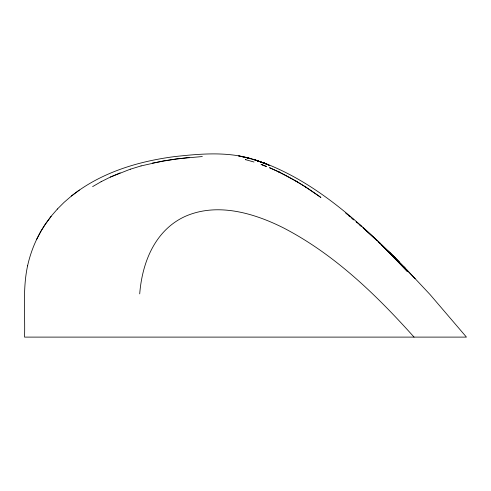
<?xml version="1.0" encoding="UTF-8"?>
<svg xmlns="http://www.w3.org/2000/svg" width="491" height="491" viewBox="0 0 491 491"><rect width="100%" height="100%" fill="white"/><g stroke="black" fill="none" stroke-linecap="round" stroke-linejoin="round"><path stroke-width="0.74" d="M139.714 293.876C141.727 268.08 150.792 240.915 171.838 224.467A66.733 66.733 0 0 1 184.671 216.623C216.77 202.163 253.552 212.879 283.399 227.855C334.303 254.203 376.155 294.76 414.054 337.108M27.606 265.76L27.576 265.877C22.525 289.279 25.268 313.399 24.55 337.108L466.45 337.108L430.104 294.606L406.855 269.798L392.794 255.823M27.576 265.877C30.878 250.876 36.96 236.509 45.602 223.798L51.168 216.273M36.61 239.461L40.913 231.261L45.767 223.515M45.602 223.798L51.236 216.132L57.447 208.976M57.312 209.111L64.118 202.323L71.52 195.946C100.913 172.556 138.039 161.324 174.827 156.568C201.776 153.628 229.874 151.197 255.995 160.219L264.845 163.294L269.559 165.492L266.122 163.834L255.068 159.968L267.607 164.54L255.148 159.968L265.637 163.644L263.661 162.809C311.932 181.081 351.74 215.586 388.295 251.061L415.19 278.741M71.379 196.056L79.358 190.072M92.615 186.617L101.256 181.621M101.134 181.695L110.432 177.036L120.135 172.887M110.315 177.104L130.367 169.168M130.268 169.223L141.113 165.897M141.027 165.94L164.123 160.723L189.103 157.451M152.29 163.116L176.324 158.863L202.317 156.549M246.795 157.685L249.324 158.341L238.798 155.96M238.749 155.96L247.973 157.912M255.068 159.968L257.658 160.809L246.863 157.685M253.976 162.012L245.377 159.6L245.936 159.759M297.331 181.854L278.145 171.574C293.17 178.841 307.44 187.623 320.905 197.468L304.641 186.396L306.611 187.605L295.398 180.78M349.101 215.874L350.089 216.697M345.658 213.033L347.395 214.487M349.138 215.936L350.298 216.905M352.035 218.36L353.772 219.815M348.113 215.052L350.396 216.961M351.538 217.918L353.815 219.833M361.149 226.044L356.092 221.748L357.209 222.736M359.443 224.712L361.677 226.689M363.352 228.168L376.935 240.584M362.843 227.554L380.052 243.18M385.46 248.839L387.129 250.416M388.166 251.404L389.627 252.791M378.573 242.149L396.194 259.635L407.438 271.548L381.354 244.573M384.03 247.427L395.224 258.156M393.819 256.799L405.149 268.178L403.731 266.687M388.295 251.061L399.478 262.354L389.682 252.448M262.231 164.823L261.046 164.405L266.466 166.517L262.231 164.823M270.701 168.204L269.491 167.701L279.373 172.163L270.701 168.204"/></g></svg>
